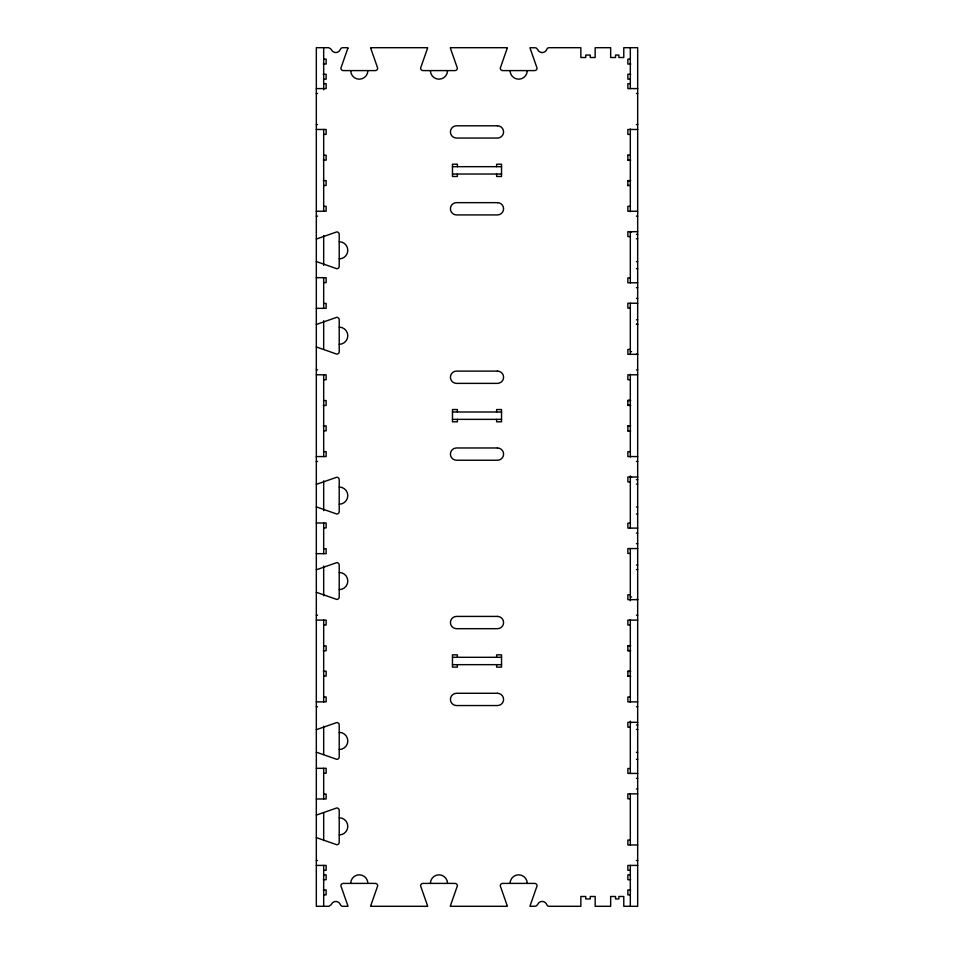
<?xml version="1.0" encoding="UTF-8"?>
<svg xmlns="http://www.w3.org/2000/svg" width="954" height="954" viewBox="0 0 954 954"><rect width="100%" height="100%" fill="white"/><g stroke="black" fill="none" stroke-linecap="round" stroke-linejoin="round"><path stroke-width="1.43" d="M323.68 59.148L326.137 59.148L326.137 64.049L323.323 64.049M630.32 59.148L627.863 59.148L627.863 64.049L630.809 64.049M323.191 74.281L326.137 74.281L326.137 79.182L323.68 79.182M630.677 74.281L627.863 74.281L627.863 79.182L630.32 79.182M323.68 83.678L326.137 83.678L326.137 88.591L316.323 88.591M630.32 83.678L627.863 83.678L627.863 88.591L637.677 88.591M316.323 93.492L317.551 93.492M636.449 93.492L637.677 93.492M316.323 124.569L317.551 124.569M636.449 124.569L637.677 124.569M316.323 129.47L326.137 129.47L326.137 134.383L323.68 134.383M637.677 129.47L627.863 129.47L627.863 134.383L630.32 134.383M323.68 155.228L326.137 155.228L326.137 160.141L323.323 160.141M627.863 155.228L630.32 155.228M627.863 159.926L630.32 159.926M630.677 160.141L627.863 160.141L627.863 155.025M452.47 166.676L501.53 166.676M452.47 174.033L501.53 174.033M323.323 180.58L326.137 180.58L326.137 185.481L323.68 185.481M630.677 180.58L627.863 180.58L627.863 185.684M627.863 180.783L630.32 180.783M627.863 185.481L630.32 185.481M323.68 206.338L326.137 206.338L326.137 211.239L316.323 211.239M630.32 206.338L627.863 206.338L627.863 211.239L637.677 211.239M316.323 216.153L317.551 216.153M636.449 216.153L637.677 216.153M637.677 231.691L627.863 231.691L627.863 236.592L630.32 236.592M630.32 231.905L631.548 231.905M636.449 234.362L637.677 234.362M636.449 238.822L637.677 238.822M636.449 261.694L637.677 261.694M636.449 268.706L637.677 268.706M316.323 277.686L326.137 277.686L326.137 282.587L323.68 282.587M630.32 277.888L627.863 277.888L627.863 282.789L637.677 282.789M636.449 287.703L637.677 287.703M636.449 298.328L637.677 298.328M637.677 303.241L627.863 303.241L627.863 308.142L630.32 308.142M323.68 303.444L326.137 303.444L326.137 308.345L316.323 308.345M636.449 319.781L637.677 319.781M636.449 324.229L637.677 324.229M636.449 324.336L637.677 324.336M630.32 349.438L627.863 349.438L627.863 354.339L637.677 354.339M630.32 351.668L631.548 351.668M636.449 354.125L637.677 354.125M316.323 369.878L317.551 369.878M636.449 369.878L637.677 369.878M316.323 374.791L326.137 374.791L326.137 379.692L323.68 379.692M637.677 374.791L627.863 374.791L627.863 379.692L630.32 379.692M630.677 400.334L627.863 400.334L627.863 405.45L630.677 405.45M323.68 400.549L326.137 400.549L326.137 405.45L323.323 405.45M627.863 400.549L630.32 400.549M627.863 405.247L630.32 405.247M452.47 411.997L501.53 411.997M452.47 419.355L501.53 419.355M323.323 425.889L326.137 425.889L326.137 430.803L323.68 430.803M630.677 425.889L627.863 425.889L627.863 431.005L630.677 431.005M627.863 426.092L630.32 426.092M627.863 430.803L630.32 430.803M323.68 451.647L326.137 451.647L326.137 456.561L316.323 456.561M630.32 451.647L627.863 451.647L627.863 456.561L637.677 456.561M316.323 461.462L317.551 461.462M636.449 461.462L637.677 461.462M637.677 477L627.863 477L627.863 481.901L630.32 481.901M630.32 477.227L631.548 477.227M636.449 479.671L637.677 479.671M636.449 484.131L637.677 484.131M636.449 507.003L637.677 507.003M636.449 514.015L637.677 514.015M316.323 522.995L326.137 522.995L326.137 527.908L323.68 527.908M630.32 523.197L627.863 523.197L627.863 528.111L637.677 528.111M636.449 533.012L637.677 533.012M636.449 543.649L637.677 543.649M637.677 548.55L627.863 548.55L627.863 553.451L630.32 553.451M323.68 548.753L326.137 548.753L326.137 553.666L316.323 553.666M636.449 565.09L637.677 565.09M636.449 569.55L637.677 569.645M630.32 594.747L627.863 594.747L627.863 599.661L637.677 599.661M630.32 596.977L631.548 596.977M636.449 599.434L637.677 599.434M316.323 615.199L317.551 615.199M636.449 615.199L637.677 615.199M316.323 620.1L326.137 620.1L326.137 625.001L323.68 625.001M637.677 620.1L627.863 620.1L627.863 625.001L630.32 625.001M630.677 645.655L627.863 645.655L627.863 650.759L630.677 650.759M323.68 645.858L326.137 645.858L326.137 650.759L323.323 650.759M627.863 645.858L630.32 645.858M627.863 650.556L630.32 650.556M452.47 657.306L501.53 657.306M452.47 664.664L501.53 664.664M323.323 671.211L326.137 671.211L326.137 676.112L323.68 676.112M630.677 671.211L627.863 671.211L627.863 676.314L630.677 676.314M627.863 671.413L630.32 671.413M627.863 676.112L630.32 676.112M323.68 696.969L326.137 696.969L326.137 701.87L316.323 701.87M630.32 696.969L627.863 696.969L627.863 701.87L637.677 701.87M316.323 706.783L317.551 706.783M636.449 706.783L637.677 706.783M637.677 722.309L627.863 722.309L627.863 727.222L630.32 727.222M630.32 722.536L631.548 722.536M636.449 724.992L637.677 724.992M636.449 729.452L637.677 729.452M636.449 752.324L637.677 752.324M636.449 759.336L637.677 759.336M316.323 768.316L326.137 768.316L326.137 773.217L323.68 773.217M630.32 768.519L627.863 768.519L627.863 773.42L637.677 773.42M636.449 778.333L637.677 778.333M636.449 788.958L637.677 788.958M637.677 793.859L627.863 793.859L627.863 798.772L630.32 798.772M323.68 794.074L326.137 794.074L326.137 798.975L316.323 798.975M630.32 840.069L627.863 840.069L627.863 844.97L637.677 844.97M316.323 860.508L317.551 860.508M636.449 860.508L637.677 860.508M316.323 865.409L326.137 865.409L326.137 870.322L323.68 870.322M637.677 865.409L627.863 865.409L627.863 870.322L630.32 870.322M323.68 874.818L326.137 874.818L326.137 879.719L323.323 879.719M630.32 874.818L627.863 874.818L627.863 879.719L630.677 879.719M323.323 889.951L326.137 889.951L326.137 894.852L323.68 894.852M630.677 889.951L627.863 889.951L627.863 894.852L630.32 894.852M630.32 47.7L630.32 88.591M630.32 129.017L630.32 211.705M630.32 231.691L630.32 282.789M630.32 303.241L630.32 354.339M630.32 374.326L630.32 457.014M630.32 475.879L630.32 528.111M630.32 548.55L630.32 600.781M630.32 619.647L630.32 702.323M630.32 721.188L630.32 773.42M630.32 793.859L630.32 844.97M630.32 865.409L630.32 906.3M496.629 166.676L496.629 164.219L501.53 164.219L501.53 176.49L496.629 176.49L496.629 174.033M496.629 411.997L496.629 409.54L501.53 409.54L501.53 421.799L496.629 421.799L496.629 419.355M496.629 657.306L496.629 654.849L501.53 654.849L501.53 667.12L496.629 667.12L496.629 664.664M457.371 166.676L457.371 164.219L452.47 164.219L452.47 176.49L457.371 176.49L457.371 174.033M457.371 411.997L457.371 409.54L452.47 409.54L452.47 421.799L457.371 421.799L457.371 419.355M457.371 657.306L457.371 654.849L452.47 654.849L452.47 667.12L457.371 667.12L457.371 664.664M323.68 47.7L323.68 89.807M323.68 129.47L323.68 211.239M323.68 235.519L323.68 265.319M323.68 277.686L323.68 308.345M323.68 320.699L323.68 349.021M323.68 374.791L323.68 456.561M323.68 480.84L323.68 510.64M323.68 522.995L323.68 553.666M323.68 566.02L323.68 595.821M323.68 620.1L323.68 701.87M323.68 726.149L323.68 754.459M323.68 768.316L323.68 798.975M323.68 812.689L323.68 840.569M323.68 865.409L323.68 906.3M316.323 837.731A2.457 2.457 0 0 1 317.026 837.839L336.762 844.743A2.457 2.457 0 0 0 339.219 842.299L339.219 810.399A2.457 2.457 0 0 0 336.762 807.955L317.026 814.859A2.457 2.457 0 0 1 316.323 814.966M316.323 752.324A2.457 2.457 0 0 1 317.026 752.42L336.762 759.336A2.457 2.457 0 0 0 339.219 756.88L339.219 724.992A2.457 2.457 0 0 0 336.762 722.536L317.026 729.452A2.457 2.457 0 0 1 316.323 729.548M339.219 732.35A8.586 8.586 0 0 1 347.805 740.936A8.586 8.586 0 0 1 339.219 749.522M339.219 817.769A8.586 8.586 0 0 1 347.805 826.355A8.586 8.586 0 0 1 339.219 834.941M510.08 883.404A8.586 8.586 0 0 1 518.666 874.818A8.586 8.586 0 0 1 527.252 883.404M430.385 883.404A8.586 8.586 0 0 1 438.971 874.818A8.586 8.586 0 0 1 447.557 883.404M350.702 883.404A8.586 8.586 0 0 1 359.288 874.818A8.586 8.586 0 0 1 367.874 883.404M316.323 592.422A2.457 2.457 0 0 1 317.026 592.529L336.762 599.434A2.457 2.457 0 0 0 339.219 596.977L339.219 565.09A2.457 2.457 0 0 0 336.762 562.633L317.026 569.55A2.457 2.457 0 0 1 316.323 569.645M316.323 507.003A2.457 2.457 0 0 1 317.026 507.111L336.762 514.015A2.457 2.457 0 0 0 339.219 511.571L339.219 479.671A2.457 2.457 0 0 0 336.762 477.227L317.026 484.131A2.457 2.457 0 0 1 316.323 484.238M339.219 487.041A8.586 8.586 0 0 1 347.805 495.627A8.586 8.586 0 0 1 339.219 504.213M339.219 572.448A8.586 8.586 0 0 1 347.805 581.034A8.586 8.586 0 0 1 339.219 589.62M527.252 70.596A8.586 8.586 0 0 1 518.666 79.182A8.586 8.586 0 0 1 510.08 70.596M447.557 70.596A8.586 8.586 0 0 1 438.971 79.182A8.586 8.586 0 0 1 430.385 70.596M367.874 70.596A8.586 8.586 0 0 1 359.288 79.182A8.586 8.586 0 0 1 350.702 70.596M316.323 347.113A2.457 2.457 0 0 1 317.026 347.208L336.762 354.125A2.457 2.457 0 0 0 339.219 351.668L339.219 319.781A2.457 2.457 0 0 0 336.762 317.324L317.026 324.229A2.457 2.457 0 0 1 316.323 324.336M316.323 261.694A2.457 2.457 0 0 1 317.026 261.801L336.762 268.706A2.457 2.457 0 0 0 339.219 266.249L339.219 234.362A2.457 2.457 0 0 0 336.762 231.905L317.026 238.822A2.457 2.457 0 0 1 316.323 238.917M339.219 241.72A8.586 8.586 0 0 1 347.805 250.306A8.586 8.586 0 0 1 339.219 258.892M339.219 327.139A8.586 8.586 0 0 1 347.805 335.725A8.586 8.586 0 0 1 339.219 344.311M347.805 48.404L340.888 68.139A2.457 2.457 0 0 0 343.345 70.596L375.232 70.596A2.457 2.457 0 0 0 377.689 68.139L370.784 48.404A2.457 2.457 0 0 1 370.677 47.7L427.595 47.7A2.468 2.468 0 0 1 427.487 48.404L420.583 68.139A2.457 2.457 0 0 0 423.027 70.596L454.927 70.596A2.457 2.457 0 0 0 457.371 68.139L450.467 48.404A2.457 2.457 0 0 1 450.36 47.7L507.278 47.7A2.468 2.468 0 0 1 507.17 48.404L500.266 68.139A2.457 2.457 0 0 0 502.722 70.596L534.61 70.596A2.457 2.457 0 0 0 537.066 68.139L530.15 48.404A2.457 2.457 0 0 1 530.054 47.7L535.945 47.807L537.531 49.334A4.901 4.901 0 0 0 546.093 50.634L547.131 48.69A2.457 2.457 0 0 1 549.099 47.7L580.855 47.7L580.855 57.514L585.756 57.514L585.756 55.058L590.252 55.058L590.252 57.514L595.165 57.514L595.165 47.7L610.655 47.7L610.655 57.514L615.568 57.514L615.568 55.058L618.872 55.058L618.872 57.514L623.785 57.514L623.785 47.7L637.677 47.7L637.677 906.3L623.785 906.3L623.785 896.486L618.872 896.486L618.872 898.942L615.568 898.942L615.568 896.486L610.655 896.486L610.655 906.3L595.165 906.3L595.165 896.486L590.252 896.486L590.252 898.942L585.756 898.942L585.756 896.486L580.855 896.486L580.855 906.3L549.099 906.3A2.457 2.457 0 0 1 547.131 905.31L546.093 903.366A4.901 4.901 0 0 0 537.531 904.666L535.945 906.193L530.054 906.3A2.457 2.457 0 0 1 530.15 905.596L537.066 885.861A2.457 2.457 0 0 0 534.61 883.404L502.722 883.404A2.457 2.457 0 0 0 500.266 885.861L507.17 905.596A2.468 2.468 0 0 1 507.278 906.3L450.36 906.3A2.457 2.457 0 0 1 450.467 905.596L457.371 885.861A2.457 2.457 0 0 0 454.927 883.404L423.027 883.404A2.457 2.457 0 0 0 420.583 885.861L427.487 905.596A2.468 2.468 0 0 1 427.595 906.3L370.677 906.3A2.457 2.457 0 0 1 370.784 905.596L377.689 885.861A2.457 2.457 0 0 0 375.232 883.404L343.345 883.404A2.457 2.457 0 0 0 340.888 885.861L347.805 905.596A2.468 2.468 0 0 1 347.9 906.3L342.724 906.3A2.457 2.457 0 0 1 340.411 904.666A4.901 4.901 0 0 0 331.169 904.666L328.856 906.3L316.323 906.3L316.323 47.7L328.856 47.7L331.169 49.334A4.901 4.901 0 0 0 340.411 49.334A2.457 2.457 0 0 1 342.724 47.7L347.9 47.7A2.468 2.468 0 0 1 347.805 48.404M497.439 125.797L456.561 125.797A6.129 6.129 0 0 0 450.419 131.926A6.129 6.129 0 0 0 456.561 138.056L497.439 138.056A6.129 6.129 0 0 0 503.581 131.926A6.129 6.129 0 0 0 497.439 125.797M497.439 202.653L456.561 202.653A6.129 6.129 0 0 0 450.419 208.795A6.129 6.129 0 0 0 456.561 214.924L497.439 214.924A6.129 6.129 0 0 0 503.581 208.795A6.129 6.129 0 0 0 497.439 202.653M497.439 371.106L456.561 371.106A6.129 6.129 0 0 0 450.419 377.235A6.129 6.129 0 0 0 456.561 383.377L497.439 383.377A6.129 6.129 0 0 0 503.581 377.235A6.129 6.129 0 0 0 497.439 371.106M497.439 447.975L456.561 447.975A6.129 6.129 0 0 0 450.419 454.104A6.129 6.129 0 0 0 456.561 460.233L497.439 460.233A6.129 6.129 0 0 0 503.581 454.104A6.129 6.129 0 0 0 497.439 447.975M497.439 616.415L456.561 616.415A6.129 6.129 0 0 0 450.419 622.557A6.129 6.129 0 0 0 456.561 628.686L497.439 628.686A6.129 6.129 0 0 0 503.581 622.557A6.129 6.129 0 0 0 497.439 616.415M497.439 693.284L456.561 693.284A6.129 6.129 0 0 0 450.419 699.413A6.129 6.129 0 0 0 456.561 705.555L497.439 705.555A6.129 6.129 0 0 0 503.581 699.413A6.129 6.129 0 0 0 497.439 693.284"/></g></svg>
